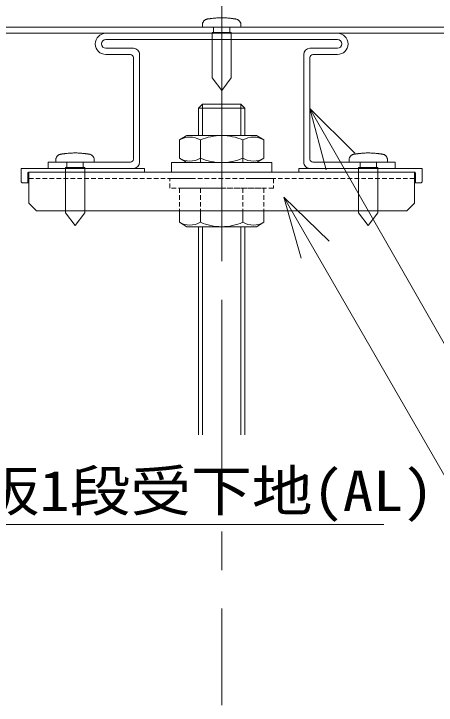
# Model space of a CAD drawing. Units: millimetres, scale not verified. Extents: x -450 to 450, y -136 to 136.
# Drawn here: x -382.87 to -360.98, y 51.35 to 87.16 of the extents above; entities that cross this region are included whole.
import ezdxf
from ezdxf.enums import TextEntityAlignment as Align

# ---------------------------------------------------------------- set-up
doc = ezdxf.new("R2010")
doc.units = ezdxf.units.MM
doc.header["$LTSCALE"] = 2
doc.linetypes.add('CHAIN1', pattern=[8, 5, -1, 1, -1])
doc.linetypes.add('DASHED1', pattern=[1.8, 1.2, -0.6])
for name, color, linetype, lineweight in [('0-0_一般', 4, 'Continuous', 9), ('0-1_デッキ', 4, 'Continuous', 9), ('0-2_束', 4, 'Continuous', 9), ('0-3_根太', 4, 'Continuous', 9), ('0-4_文字', 4, 'Continuous', 9), ('0-6_ビス', 4, 'Continuous', 9), ('0-7_大引', 4, 'Continuous', 9)]:
    doc.layers.add(name, color=color, linetype=linetype, lineweight=lineweight)
doc.styles.add('ＭＳ ゴシック', font='')
doc.styles.get('ＭＳ ゴシック').set_extended_font_data('MS Gothic')

# ---------------------------------------------------------------- blocks, each defined once
blk = doc.blocks.new('グループ-56-1')
at = {"layer": '0-3_根太'}
for p, q in [((3559.32, -4170.27), (4555.32, -4170.27)), ((3559.32, -4173.47), (4555.32, -4173.47))]:
    blk.add_line(p, q, dxfattribs=at)
blk = doc.blocks.new('グループ-194-1')
at = {"layer": '0-2_束'}
for p, q in [((3696.12, -4249.97), (3696.12, -4243.47)), ((3760.12, -4243.47), (3696.12, -4243.47)), ((3699.62, -4250.97), (3699.62, -4245.87)), ((3760.12, -4245.47), (3700.02, -4245.47)), ((3760.12, -4243.47), (3760.12, -4245.47)), ((3699.62, -4250.97), (3697.12, -4250.97))]:
    blk.add_line(p, q, dxfattribs=at)
for centre, radius, start, end in [((3700.02, -4245.87), 0.4, 90, 180), ((3697.12, -4249.97), 1, 180, 270)]:
    blk.add_arc(centre, radius, start, end, dxfattribs=at)
blk = doc.blocks.new('グループ-195-1')
at = {"layer": '0-2_束'}
for p, q in [((3840.12, -4243.47), (3840.12, -4245.47)), ((3840.12, -4243.47), (3904.12, -4243.47)), ((3840.12, -4245.47), (3900.21, -4245.47)), ((3900.61, -4250.97), (3900.61, -4245.87)), ((3904.12, -4249.97), (3904.12, -4243.47)), ((3900.61, -4250.97), (3903.12, -4250.97))]:
    blk.add_line(p, q, dxfattribs=at)
for centre, radius, start, end in [((3900.21, -4245.87), 0.4, 0, 90), ((3903.12, -4249.97), 1, 270, 0)]:
    blk.add_arc(centre, radius, start, end, dxfattribs=at)
blk = doc.blocks.new('グループ-196-1')
at = {"layer": '0-0_一般'}
for p, q in [((3788.12, -4212.28), (3790.12, -4210.28)), ((3790.12, -4210.28), (3810.12, -4210.28)), ((3790.12, -4210.28), (3790.12, -4226.47)), ((3810.12, -4210.28), (3810.12, -4226.47)), ((3810.12, -4210.28), (3812.12, -4212.28)), ((3788.12, -4212.28), (3788.12, -4226.47))]:
    blk.add_line(p, q, dxfattribs=at)
blk.add_lwpolyline([(3788.12, -4212.28), (3812.12, -4212.28), (3812.12, -4226.47)], dxfattribs=at)
at = {"layer": '0-2_束'}
for p, q in [((3778.18, -4228.74), (3782.12, -4226.47)), ((3800.12, -4226.47), (3782.12, -4226.47)), ((3800.12, -4228.74), (3800.12, -4226.47)), ((3800.12, -4226.47), (3818.12, -4226.47)), ((3822.06, -4228.74), (3818.12, -4226.47)), ((3778.18, -4238.19), (3778.18, -4228.74)), ((3789.15, -4240.47), (3789.15, -4228.74)), ((3811.09, -4240.47), (3811.09, -4228.74)), ((3822.06, -4238.19), (3822.06, -4228.74)), ((3778.18, -4238.19), (3782.12, -4240.47)), ((3800.12, -4238.19), (3800.12, -4240.47)), ((3800.12, -4238.19), (3800.12, -4240.47)), ((3822.06, -4238.19), (3818.12, -4240.47)), ((3774.12, -4240.47), (3774.12, -4245.47)), ((3800.12, -4240.47), (3774.12, -4240.47)), ((3800.12, -4240.47), (3782.12, -4240.47)), ((3800.12, -4240.47), (3826.12, -4240.47)), ((3800.12, -4240.47), (3818.12, -4240.47)), ((3826.12, -4240.47), (3826.12, -4245.47)), ((3700.12, -4245.47), (3700.12, -4261.47)), ((3700.12, -4245.47), (3800.12, -4245.47)), ((3786.62, -4245.47), (3774.12, -4245.47)), ((3900.12, -4245.47), (3800.12, -4245.47)), ((3813.62, -4245.47), (3826.12, -4245.47)), ((3900.12, -4245.47), (3900.12, -4261.47)), ((3704.92, -4248.67), (3705.61, -4248.67)), ((3895.32, -4248.67), (3894.62, -4248.67)), ((3700.12, -4261.47), (3704.12, -4265.47)), ((3900.12, -4261.47), (3896.12, -4265.47)), ((3704.12, -4265.47), (3800.12, -4265.47)), ((3778.18, -4265.47), (3778.18, -4271.39)), ((3789.15, -4265.47), (3789.15, -4271.39)), ((3896.12, -4265.47), (3800.12, -4265.47)), ((3811.09, -4265.47), (3811.09, -4271.39)), ((3822.06, -4265.47), (3822.06, -4271.39)), ((3778.18, -4271.39), (3782.12, -4273.67)), ((3800.12, -4273.67), (3800.12, -4271.39)), ((3800.12, -4273.67), (3800.12, -4271.39)), ((3822.06, -4271.39), (3818.12, -4273.67)), ((3800.12, -4273.67), (3782.12, -4273.67)), ((3800.12, -4273.67), (3818.12, -4273.67))]:
    blk.add_line(p, q, dxfattribs=at)
at = {"layer": '0-2_束', "linetype": 'DASHED1'}
for p, q in [((3700.12, -4248.67), (3786.42, -4248.67)), ((3900.12, -4248.67), (3813.82, -4248.67)), ((3778.18, -4253.67), (3778.18, -4265.47)), ((3800.12, -4253.67), (3778.18, -4253.67)), ((3789.15, -4253.67), (3789.15, -4265.47)), ((3800.12, -4253.67), (3822.06, -4253.67)), ((3811.09, -4253.67), (3811.09, -4265.47)), ((3822.06, -4253.67), (3822.06, -4265.47))]:
    blk.add_line(p, q, dxfattribs=at)
at = {"layer": '0-2_束'}
for points in [[(3800.12, -4226.47), (3782.12, -4226.47), (3778.18, -4228.74), (3778.18, -4238.19), (3782.12, -4240.47), (3774.12, -4240.47), (3774.12, -4245.47), (3760.12, -4245.47), (3760.12, -4243.47), (3696.12, -4243.47), (3696.12, -4249.97), (3696.41, -4250.67), (3697.12, -4250.97), (3700.12, -4250.97), (3700.12, -4261.47), (3704.12, -4265.47), (3778.18, -4265.47), (3778.18, -4271.39), (3782.12, -4273.67), (3800.12, -4273.67)], [(3800.12, -4226.47), (3818.12, -4226.47), (3822.06, -4228.74), (3822.06, -4238.19), (3818.12, -4240.47), (3826.12, -4240.47), (3826.12, -4245.47), (3840.12, -4245.47), (3840.12, -4243.47), (3904.12, -4243.47), (3904.12, -4249.97), (3903.82, -4250.67), (3903.12, -4250.97), (3900.12, -4250.97), (3900.12, -4261.47), (3896.12, -4265.47), (3822.06, -4265.47), (3822.06, -4271.39), (3818.12, -4273.67), (3800.12, -4273.67)]]:
    blk.add_lwpolyline(points, close=True, dxfattribs=at)
at = {"layer": '0-2_束', "linetype": 'DASHED1'}
blk.add_lwpolyline([(3773.3, -4248.67), (3826.93, -4248.67), (3826.93, -4253.67), (3773.3, -4253.67)], close=True, dxfattribs=at)
at = {"layer": '0-2_束'}
for centre, radius, start, end in [((3783.66, -4238.24), 10.97, 60, 120), ((3800.12, -4254.06), 27.59, 90, 113.4265), ((3800.12, -4254.06), 27.59, 66.5735, 90), ((3816.57, -4238.24), 10.97, 60, 120), ((3783.66, -4228.69), 10.97, 240, 300), ((3800.12, -4212.88), 27.59, 246.5735, 270), ((3800.12, -4212.88), 27.59, 270, 293.4265), ((3816.57, -4228.69), 10.97, 240, 300), ((3783.66, -4261.89), 10.97, 240, 300), ((3800.12, -4246.08), 27.59, 246.5735, 270), ((3800.12, -4246.08), 27.59, 270, 293.4265), ((3816.57, -4261.89), 10.97, 240, 300)]:
    blk.add_arc(centre, radius, start, end, dxfattribs=at)
for name in ['グループ-194-1', 'グループ-195-1']:
    blk.add_blockref(name, (0, 0), dxfattribs=at)
blk = doc.blocks.new('グループ-197-1')
at = {"layer": '0-6_ビス'}
for p, q in [((3871.88, -4240.27), (3871.88, -4243.07)), ((3880.36, -4243.07), (3880.36, -4240.27))]:
    blk.add_line(p, q, dxfattribs=at)
for points in [[(3868.21, -4236.24), (3868.41, -4236.17), (3868.61, -4236.12), (3868.81, -4236.08), (3868.96, -4236.06), (3869.07, -4236.05), (3869.17, -4236.04), (3869.27, -4236.02), (3869.38, -4236.01), (3869.48, -4236), (3869.59, -4235.98), (3869.69, -4235.97), (3869.79, -4235.96), (3869.9, -4235.94), (3870, -4235.93), (3870.11, -4235.92), (3870.21, -4235.9), (3870.31, -4235.89), (3870.42, -4235.88), (3870.52, -4235.86), (3870.62, -4235.85), (3870.73, -4235.84), (3870.83, -4235.82), (3870.94, -4235.81), (3871.04, -4235.8), (3871.24, -4235.77), (3871.71, -4235.72), (3872.18, -4235.67), (3872.65, -4235.62), (3873.12, -4235.58), (3873.59, -4235.55), (3874.06, -4235.52), (3874.53, -4235.5), (3875, -4235.48), (3875.47, -4235.47), (3875.94, -4235.47), (3876.41, -4235.47), (3876.88, -4235.47), (3877.35, -4235.49), (3877.82, -4235.5)], [(3877.82, -4235.5), (3878.29, -4235.53), (3878.76, -4235.56), (3879.24, -4235.59), (3879.71, -4235.63), (3880.18, -4235.68), (3880.65, -4235.73), (3881.12, -4235.79), (3881.22, -4235.8), (3881.33, -4235.81), (3881.43, -4235.83), (3881.53, -4235.84), (3881.64, -4235.85), (3881.74, -4235.87), (3881.84, -4235.88), (3881.95, -4235.89), (3882.05, -4235.91), (3882.16, -4235.92), (3882.26, -4235.93), (3882.36, -4235.95), (3882.47, -4235.96), (3882.57, -4235.97), (3882.68, -4235.99), (3882.78, -4236), (3882.88, -4236.01), (3882.99, -4236.03), (3883.09, -4236.04), (3883.19, -4236.05), (3883.3, -4236.07), (3883.47, -4236.09), (3883.67, -4236.13), (3883.87, -4236.19), (3884.08, -4236.26), (3884.27, -4236.34), (3884.47, -4236.44), (3884.66, -4236.56), (3884.84, -4236.69), (3885.02, -4236.83), (3885.18, -4236.98), (3885.34, -4237.15)], [(3866.12, -4240.27), (3866.12, -4240.22), (3866.12, -4240.17), (3866.12, -4240.12), (3866.12, -4240.07), (3866.12, -4240.03), (3866.12, -4239.98), (3866.12, -4239.93), (3866.12, -4239.88), (3866.12, -4239.83), (3866.12, -4239.79), (3866.12, -4239.74), (3866.12, -4239.69), (3866.12, -4239.64), (3866.12, -4239.59), (3866.12, -4239.54), (3866.12, -4239.5), (3866.12, -4239.45), (3866.12, -4239.4), (3866.12, -4239.35), (3866.12, -4239.3), (3866.12, -4239.26), (3866.12, -4239.09), (3866.14, -4238.89), (3866.17, -4238.68), (3866.21, -4238.47), (3866.27, -4238.27), (3866.34, -4238.06), (3866.43, -4237.86), (3866.54, -4237.66), (3866.66, -4237.47), (3866.79, -4237.28), (3866.93, -4237.11), (3867.09, -4236.94), (3867.26, -4236.79), (3867.44, -4236.65), (3867.62, -4236.53), (3867.81, -4236.42), (3868.01, -4236.32), (3868.21, -4236.24)], [(3885.34, -4237.15), (3885.48, -4237.33), (3885.61, -4237.51), (3885.73, -4237.71), (3885.83, -4237.91), (3885.91, -4238.11), (3885.98, -4238.32), (3886.04, -4238.53), (3886.08, -4238.73), (3886.1, -4238.94), (3886.12, -4239.14), (3886.12, -4239.27), (3886.12, -4239.32), (3886.12, -4239.36), (3886.12, -4239.41), (3886.12, -4239.46), (3886.12, -4239.51), (3886.12, -4239.56), (3886.12, -4239.6), (3886.12, -4239.65), (3886.12, -4239.7), (3886.12, -4239.75), (3886.12, -4239.8), (3886.12, -4239.85), (3886.12, -4239.89), (3886.12, -4239.94), (3886.12, -4239.99), (3886.12, -4240.04), (3886.12, -4240.09), (3886.12, -4240.13), (3886.12, -4240.18), (3886.12, -4240.23), (3885.88, -4240.27), (3884.94, -4240.27), (3884, -4240.27), (3883.06, -4240.27), (3882.12, -4240.27), (3881.18, -4240.27), (3880.24, -4240.27), (3879.29, -4240.27)], [(3879.29, -4240.27), (3878.35, -4240.27), (3877.41, -4240.27), (3876.47, -4240.27), (3875.53, -4240.27), (3874.59, -4240.27), (3873.65, -4240.27), (3872.71, -4240.27), (3871.76, -4240.27), (3870.82, -4240.27), (3869.88, -4240.27), (3868.94, -4240.27), (3868, -4240.27), (3867.06, -4240.27), (3866.12, -4240.27), (3866.12, -4240.27)]]:
    blk.add_lwpolyline(points, dxfattribs=at)
blk.add_lwpolyline([(3871.12, -4243.07), (3871.12, -4266.49), (3876.12, -4273.07), (3881.12, -4266.49), (3881.12, -4243.07)], close=True, dxfattribs=at)
blk = doc.blocks.new('グループ-198-1')
at = {"layer": '0-2_束'}
for p, q in [((3788.12, -4273.67), (3788.12, -4381.5)), ((3790.12, -4273.67), (3790.12, -4381.5)), ((3810.12, -4273.67), (3810.12, -4381.5)), ((3812.12, -4273.67), (3812.12, -4381.5))]:
    blk.add_line(p, q, dxfattribs=at)
blk = doc.blocks.new('グループ-205-1')
at = {"layer": '0-6_ビス'}
for p, q in [((3719.88, -4243.07), (3719.88, -4240.27)), ((3728.36, -4240.27), (3728.36, -4243.07))]:
    blk.add_line(p, q, dxfattribs=at)
for points in [[(3722.41, -4235.5), (3721.94, -4235.53), (3721.47, -4235.56), (3721, -4235.59), (3720.53, -4235.63), (3720.06, -4235.68), (3719.59, -4235.73), (3719.12, -4235.79), (3719.01, -4235.8), (3718.91, -4235.81), (3718.81, -4235.83), (3718.7, -4235.84), (3718.6, -4235.85), (3718.49, -4235.87), (3718.39, -4235.88), (3718.29, -4235.89), (3718.18, -4235.91), (3718.08, -4235.92), (3717.98, -4235.93), (3717.87, -4235.95), (3717.77, -4235.96), (3717.66, -4235.97), (3717.56, -4235.99), (3717.46, -4236), (3717.35, -4236.01), (3717.25, -4236.03), (3717.15, -4236.04), (3717.04, -4236.05), (3716.94, -4236.07), (3716.76, -4236.09), (3716.56, -4236.13), (3716.36, -4236.19), (3716.16, -4236.26), (3715.96, -4236.34), (3715.77, -4236.44), (3715.58, -4236.56), (3715.39, -4236.69), (3715.22, -4236.83), (3715.05, -4236.98), (3714.9, -4237.15)], [(3732.03, -4236.24), (3731.82, -4236.17), (3731.62, -4236.12), (3731.42, -4236.08), (3731.27, -4236.06), (3731.17, -4236.05), (3731.06, -4236.04), (3730.96, -4236.02), (3730.86, -4236.01), (3730.75, -4236), (3730.65, -4235.98), (3730.55, -4235.97), (3730.44, -4235.96), (3730.34, -4235.94), (3730.23, -4235.93), (3730.13, -4235.92), (3730.03, -4235.9), (3729.92, -4235.89), (3729.82, -4235.88), (3729.71, -4235.86), (3729.61, -4235.85), (3729.51, -4235.84), (3729.4, -4235.82), (3729.3, -4235.81), (3729.2, -4235.8), (3729, -4235.77), (3728.53, -4235.72), (3728.06, -4235.67), (3727.59, -4235.62), (3727.12, -4235.58), (3726.65, -4235.55), (3726.18, -4235.52), (3725.71, -4235.5), (3725.24, -4235.48), (3724.76, -4235.47), (3724.29, -4235.47), (3723.82, -4235.47), (3723.35, -4235.47), (3722.88, -4235.49), (3722.41, -4235.5)], [(3714.9, -4237.15), (3714.75, -4237.33), (3714.63, -4237.51), (3714.51, -4237.71), (3714.41, -4237.91), (3714.32, -4238.11), (3714.25, -4238.32), (3714.2, -4238.53), (3714.16, -4238.73), (3714.13, -4238.94), (3714.12, -4239.14), (3714.12, -4239.27), (3714.12, -4239.32), (3714.12, -4239.36), (3714.12, -4239.41), (3714.12, -4239.46), (3714.12, -4239.51), (3714.12, -4239.56), (3714.12, -4239.6), (3714.12, -4239.65), (3714.12, -4239.7), (3714.12, -4239.75), (3714.12, -4239.8), (3714.12, -4239.85), (3714.12, -4239.89), (3714.12, -4239.94), (3714.12, -4239.99), (3714.12, -4240.04), (3714.12, -4240.09), (3714.12, -4240.13), (3714.12, -4240.18), (3714.12, -4240.23), (3714.35, -4240.27), (3715.29, -4240.27), (3716.24, -4240.27), (3717.18, -4240.27), (3718.12, -4240.27), (3719.06, -4240.27), (3720, -4240.27), (3720.94, -4240.27)], [(3734.12, -4240.27), (3734.12, -4240.22), (3734.12, -4240.17), (3734.12, -4240.12), (3734.12, -4240.07), (3734.12, -4240.03), (3734.12, -4239.98), (3734.12, -4239.93), (3734.12, -4239.88), (3734.12, -4239.83), (3734.12, -4239.79), (3734.12, -4239.74), (3734.12, -4239.69), (3734.12, -4239.64), (3734.12, -4239.59), (3734.12, -4239.54), (3734.12, -4239.5), (3734.12, -4239.45), (3734.12, -4239.4), (3734.12, -4239.35), (3734.12, -4239.3), (3734.12, -4239.26), (3734.11, -4239.09), (3734.1, -4238.89), (3734.07, -4238.68), (3734.02, -4238.47), (3733.96, -4238.27), (3733.89, -4238.06), (3733.8, -4237.86), (3733.7, -4237.66), (3733.58, -4237.47), (3733.45, -4237.28), (3733.3, -4237.11), (3733.14, -4236.94), (3732.98, -4236.79), (3732.8, -4236.65), (3732.61, -4236.53), (3732.42, -4236.42), (3732.22, -4236.32), (3732.03, -4236.24)], [(3720.94, -4240.27), (3721.88, -4240.27), (3722.82, -4240.27), (3723.76, -4240.27), (3724.71, -4240.27), (3725.65, -4240.27), (3726.59, -4240.27), (3727.53, -4240.27), (3728.47, -4240.27), (3729.41, -4240.27), (3730.35, -4240.27), (3731.29, -4240.27), (3732.24, -4240.27), (3733.18, -4240.27), (3734.12, -4240.27), (3734.12, -4240.27)]]:
    blk.add_lwpolyline(points, dxfattribs=at)
blk.add_lwpolyline([(3729.12, -4243.07), (3729.12, -4266.49), (3724.12, -4273.07), (3719.12, -4266.49), (3719.12, -4243.07)], close=True, dxfattribs=at)
blk = doc.blocks.new('グループ-206-1')
at = {"layer": '0-6_ビス'}
for p, q in [((3795.88, -4170.27), (3795.88, -4173.07)), ((3804.36, -4173.07), (3804.36, -4170.27))]:
    blk.add_line(p, q, dxfattribs=at)
for points in [[(3790.12, -4170.27), (3790.12, -4170.22), (3790.12, -4170.17), (3790.12, -4170.12), (3790.12, -4170.07), (3790.12, -4170.03), (3790.12, -4169.98), (3790.12, -4169.93), (3790.12, -4169.88), (3790.12, -4169.83), (3790.12, -4169.79), (3790.12, -4169.74), (3790.12, -4169.69), (3790.12, -4169.64), (3790.12, -4169.59), (3790.12, -4169.54), (3790.12, -4169.5), (3790.12, -4169.45), (3790.12, -4169.4), (3790.12, -4169.35), (3790.12, -4169.3), (3790.12, -4169.26), (3790.12, -4169.09), (3790.14, -4168.89), (3790.17, -4168.68), (3790.21, -4168.47), (3790.27, -4168.27), (3790.34, -4168.06), (3790.43, -4167.86), (3790.54, -4167.66), (3790.66, -4167.47), (3790.79, -4167.28), (3790.93, -4167.11), (3791.09, -4166.94), (3791.26, -4166.79), (3791.44, -4166.65), (3791.62, -4166.53), (3791.81, -4166.42), (3792.01, -4166.32), (3792.21, -4166.24)], [(3792.21, -4166.24), (3792.41, -4166.17), (3792.61, -4166.12), (3792.81, -4166.08), (3792.96, -4166.06), (3793.07, -4166.05), (3793.17, -4166.04), (3793.27, -4166.02), (3793.38, -4166.01), (3793.48, -4166), (3793.59, -4165.98), (3793.69, -4165.97), (3793.79, -4165.96), (3793.9, -4165.94), (3794, -4165.93), (3794.11, -4165.92), (3794.21, -4165.9), (3794.31, -4165.89), (3794.42, -4165.88), (3794.52, -4165.86), (3794.62, -4165.85), (3794.73, -4165.84), (3794.83, -4165.82), (3794.94, -4165.81), (3795.04, -4165.8), (3795.24, -4165.77), (3795.71, -4165.72), (3796.18, -4165.67), (3796.65, -4165.62), (3797.12, -4165.58), (3797.59, -4165.55), (3798.06, -4165.52), (3798.53, -4165.5), (3799, -4165.48), (3799.47, -4165.47), (3799.94, -4165.47), (3800.41, -4165.47), (3800.88, -4165.47), (3801.35, -4165.49), (3801.82, -4165.5)], [(3801.82, -4165.5), (3802.29, -4165.53), (3802.76, -4165.56), (3803.24, -4165.59), (3803.71, -4165.63), (3804.18, -4165.68), (3804.65, -4165.73), (3805.12, -4165.79), (3805.22, -4165.8), (3805.33, -4165.81), (3805.43, -4165.83), (3805.53, -4165.84), (3805.64, -4165.85), (3805.74, -4165.87), (3805.84, -4165.88), (3805.95, -4165.89), (3806.05, -4165.91), (3806.16, -4165.92), (3806.26, -4165.93), (3806.36, -4165.95), (3806.47, -4165.96), (3806.57, -4165.97), (3806.68, -4165.99), (3806.78, -4166), (3806.88, -4166.01), (3806.99, -4166.03), (3807.09, -4166.04), (3807.19, -4166.05), (3807.3, -4166.07), (3807.47, -4166.09), (3807.67, -4166.13), (3807.87, -4166.19), (3808.08, -4166.26), (3808.27, -4166.34), (3808.47, -4166.44), (3808.66, -4166.56), (3808.84, -4166.69), (3809.02, -4166.83), (3809.18, -4166.98), (3809.34, -4167.15)], [(3809.34, -4167.15), (3809.48, -4167.33), (3809.61, -4167.51), (3809.73, -4167.71), (3809.83, -4167.91), (3809.91, -4168.11), (3809.98, -4168.32), (3810.04, -4168.53), (3810.08, -4168.73), (3810.1, -4168.94), (3810.12, -4169.14), (3810.12, -4169.27), (3810.12, -4169.32), (3810.12, -4169.36), (3810.12, -4169.41), (3810.12, -4169.46), (3810.12, -4169.51), (3810.12, -4169.56), (3810.12, -4169.6), (3810.12, -4169.65), (3810.12, -4169.7), (3810.12, -4169.75), (3810.12, -4169.8), (3810.12, -4169.85), (3810.12, -4169.89), (3810.12, -4169.94), (3810.12, -4169.99), (3810.12, -4170.04), (3810.12, -4170.09), (3810.12, -4170.13), (3810.12, -4170.18), (3810.12, -4170.23), (3809.88, -4170.27), (3808.94, -4170.27), (3808, -4170.27), (3807.06, -4170.27), (3806.12, -4170.27), (3805.18, -4170.27), (3804.24, -4170.27), (3803.29, -4170.27)], [(3803.29, -4170.27), (3802.35, -4170.27), (3801.41, -4170.27), (3800.47, -4170.27), (3799.53, -4170.27), (3798.59, -4170.27), (3797.65, -4170.27), (3796.71, -4170.27), (3795.76, -4170.27), (3794.82, -4170.27), (3793.88, -4170.27), (3792.94, -4170.27), (3792, -4170.27), (3791.06, -4170.27), (3790.12, -4170.27), (3790.12, -4170.27)]]:
    blk.add_lwpolyline(points, dxfattribs=at)
blk.add_lwpolyline([(3795.12, -4173.07), (3795.12, -4196.49), (3800.12, -4203.07), (3805.12, -4196.49), (3805.12, -4173.07)], close=True, dxfattribs=at)

msp = doc.modelspace()

# ---------------------------------------------------------------- linework, layer by layer
at = {"layer": '0-2_束', "color": 7, "linetype": 'CHAIN1'}
msp.add_line((-372.095, 88.353), (-372.095, 51.353), dxfattribs=at)
at = {"layer": '0-4_文字'}
for p, q in [((-359.99, 69.074), (-367.525, 82.263)), ((-359.094, 60.712), (-368.881, 77.664)), ((-387.689, 60.712), (-363.69, 60.712))]:
    msp.add_line(p, q, dxfattribs=at)
for points in [[(-366.674, 79.088), (-367.525, 82.263), (-365.2, 79.939)], [(-367.975, 74.505), (-368.881, 77.664), (-366.517, 75.381)]]:
    msp.add_lwpolyline(points, dxfattribs=at)
at = {"layer": '0-7_大引'}
for p, q in [((-378.095, 85.373), (-376.665, 85.373)), ((-367.525, 85.373), (-366.095, 85.373)), ((-376.825, 85.053), (-378.095, 85.053)), ((-376.665, 79.633), (-376.665, 84.893)), ((-376.345, 85.053), (-376.345, 79.473)), ((-367.845, 79.473), (-367.845, 85.053)), ((-367.525, 84.893), (-367.525, 79.633)), ((-366.095, 85.053), (-367.365, 85.053))]:
    msp.add_line(p, q, dxfattribs=at)
for points in [[(-378.095, 86.153), (-372.095, 86.153), (-366.095, 86.153)], [(-366.095, 85.833), (-372.095, 85.833), (-378.095, 85.833)], [(-376.665, 79.153), (-381.095, 79.153), (-381.095, 79.473), (-376.825, 79.473)], [(-367.365, 79.473), (-363.095, 79.473), (-363.095, 79.153), (-367.525, 79.153)]]:
    msp.add_lwpolyline(points, dxfattribs=at)
for centre, radius, start, end in [((-378.095, 85.603), 0.55, 90, 180), ((-366.095, 85.603), 0.55, 0, 90), ((-378.095, 85.603), 0.55, 180, 270), ((-378.095, 85.603), 0.23, 90, 180), ((-378.095, 85.603), 0.23, 180, 270), ((-366.095, 85.603), 0.23, 0, 90), ((-366.095, 85.603), 0.23, 270, 0), ((-366.095, 85.603), 0.55, 270, 0), ((-376.665, 85.053), 0.32, 45, 90), ((-376.665, 85.053), 0.32, 0, 45), ((-367.525, 85.053), 0.32, 90, 180), ((-376.825, 84.893), 0.16, 45, 90), ((-376.825, 84.893), 0.16, 0, 45), ((-367.365, 84.893), 0.16, 135, 180), ((-367.365, 84.893), 0.16, 90, 135), ((-376.825, 79.633), 0.16, 270, 0), ((-367.365, 79.633), 0.16, 180, 270), ((-376.665, 79.473), 0.32, 270, 0), ((-367.525, 79.473), 0.32, 180, 225), ((-367.525, 79.473), 0.32, 225, 270)]:
    msp.add_arc(centre, radius, start, end, dxfattribs=at)

# ---------------------------------------------------------------- block references
at = {"layer": '0-1_デッキ', "xscale": 0.1, "yscale": 0.1}
msp.add_blockref('グループ-198-1', (-752.107, 503.5), dxfattribs=at)
at = {"layer": '0-2_束', "xscale": 0.1, "yscale": 0.1}
msp.add_blockref('グループ-196-1', (-752.107, 503.5), dxfattribs=at)
at = {"layer": '0-3_根太', "xscale": 0.1, "yscale": 0.1}
msp.add_blockref('グループ-56-1', (-752.107, 503.5), dxfattribs=at)
at = {"layer": '0-6_ビス', "xscale": 0.1, "yscale": 0.1}
for name in ['グループ-206-1', 'グループ-205-1', 'グループ-197-1']:
    msp.add_blockref(name, (-752.107, 503.5), dxfattribs=at)

# ---------------------------------------------------------------- texts
at = {"layer": '0-4_文字', "style": 'ＭＳ ゴシック', "width": 1.1}
msp.add_text('幕板1段受下地(AL)', height=2.097, dxfattribs=at).set_placement((-387.833, 60.776), align=Align.BOTTOM_LEFT)

doc.saveas('drawing.dxf')
